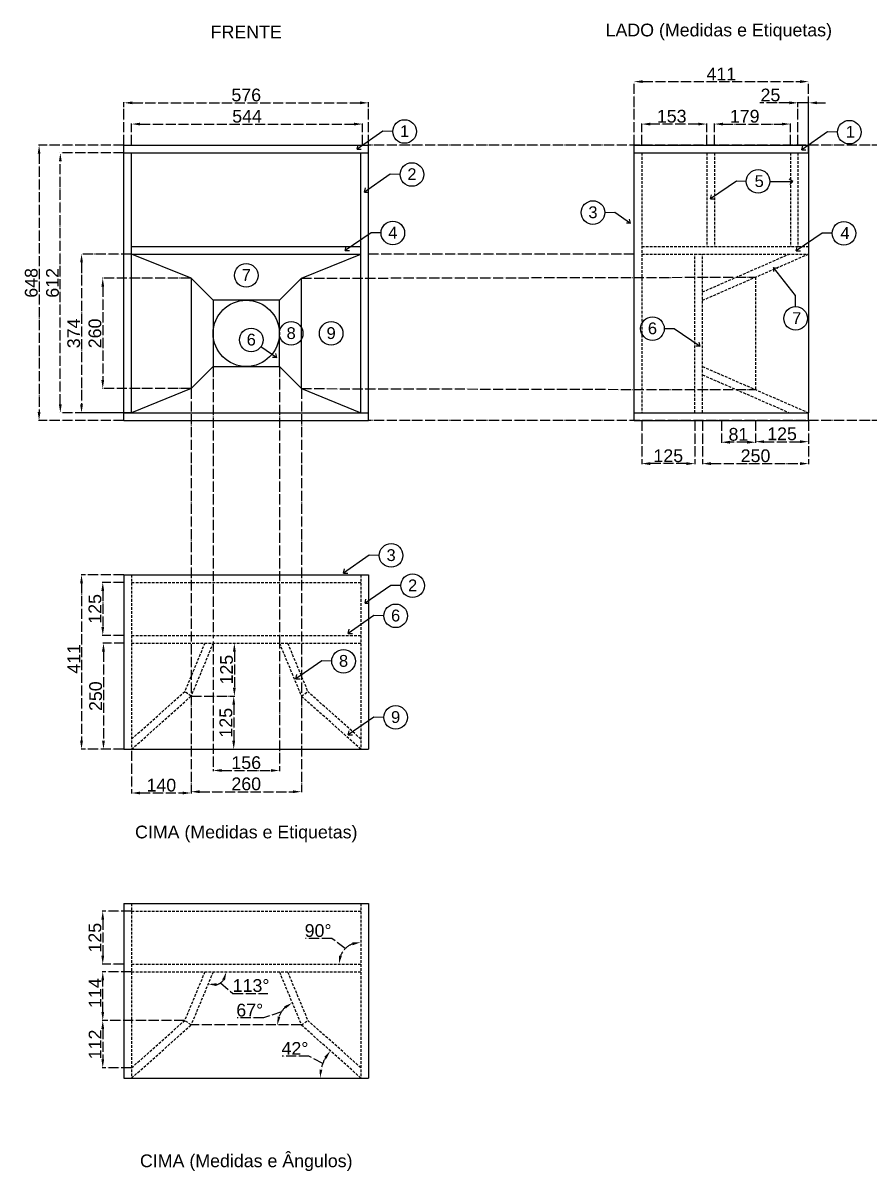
# Model space of a CAD drawing. Header units: millimetres. Extents: x -238 to 4694, y -1768 to 2162.
# Drawn here: x -238 to 1755, y -1768 to 936 of the extents above; entities that cross this region are included whole.
import ezdxf
from ezdxf.enums import TextEntityAlignment as Align

# ---------------------------------------------------------------- set-up
doc = ezdxf.new("R2010")
doc.units = ezdxf.units.MM
doc.linetypes.add('ACAD_ISO04W100', pattern=[30, 24, -3, 0, -3])
doc.linetypes.add('HIDDEN', pattern=[9.525, 6.35, -3.175])
doc.layers.add('Etiquetas', color=7, linetype='Continuous')
doc.layers.add('Interior', color=7, linetype='HIDDEN')
doc.layers.add('Linhas apoio', color=8, linetype='ACAD_ISO04W100', transparency=0.3)
doc.styles.get("Standard").update_dxf_attribs({"font": 'arial.ttf'})
doc.dimstyles.new('roy-1', dxfattribs={"dimtxt": 30, "dimasz": 20, "dimexe": 1.25, "dimexo": 0.625, "dimgap": 3, "dimtad": 3, "dimtoh": 1, "dimdec": 0, "dimtxsty": 'Standard', "dimcen": 2.5, "dimadec": 0, "dimazin": 0, "dimtfac": 1, "dimtdec": 0, "dimtmove": 0, "dimatfit": 2, "dimfxl": 1, "dimarcsym": 0})

# ---------------------------------------------------------------- blocks, each defined once
blk = doc.blocks.new('*D19')
at = {"layer": 'Defpoints', "color": 0, "transparency": 16777216}
for p in [(576, 748), (0, 648), (576, 648)]:
    blk.add_point(p, dxfattribs=at)
at = {"layer": 'Linhas apoio', "color": 0, "linetype": 'ACAD_ISO04W100', "lineweight": -2, "transparency": 16777216}
for p, q in [((0, 648.6), (0, 749.3)), ((20, 748), (556, 748)), ((576, 648.6), (576, 749.3))]:
    blk.add_line(p, q, dxfattribs=at)
at = {"layer": 'Linhas apoio', "color": 0, "transparency": 16777216}
for points in [[(20, 751.3), (20, 744.7), (0, 748)], [(556, 751.3), (556, 744.7), (576, 748)]]:
    blk.add_solid(points, dxfattribs=at)
at = {"layer": 'Linhas apoio', "color": 0, "transparency": 16777216, "insert": (288, 766.3), "char_height": 30, "attachment_point": 5}
blk.add_mtext('576', dxfattribs=at)
blk = doc.blocks.new('PLACA Nº')
blk.add_circle((0, 0), 27.8)
blk.add_attdef('XX', text='', height=27.8).set_placement((-0.5, -13.2), align=Align.CENTER)
blk = doc.blocks.new('*D10')
at = {"layer": 'Defpoints', "color": 0, "transparency": 16777216}
for p in [(0, 648), (0, 0), (-200, 0)]:
    blk.add_point(p, dxfattribs=at)
at = {"layer": 'Linhas apoio', "color": 0, "linetype": 'ACAD_ISO04W100', "lineweight": -2, "transparency": 16777216}
for p, q in [((-0.6, 648), (-201.3, 648)), ((-200, 628), (-200, 20)), ((-0.6, 0), (-201.3, 0))]:
    blk.add_line(p, q, dxfattribs=at)
at = {"layer": 'Linhas apoio', "color": 0, "transparency": 16777216}
for points in [[(-203.3, 628), (-196.7, 628), (-200, 648)], [(-203.3, 20), (-196.7, 20), (-200, 0)]]:
    blk.add_solid(points, dxfattribs=at)
at = {"layer": 'Linhas apoio', "color": 0, "transparency": 16777216, "insert": (-218.3, 324), "char_height": 30, "attachment_point": 5, "rotation": 90}
blk.add_mtext('648', dxfattribs=at)
blk = doc.blocks.new('*D11')
at = {"layer": 'Defpoints', "color": 0, "transparency": 16777216}
for p in [(-150, 630), (0, 630), (0, 18)]:
    blk.add_point(p, dxfattribs=at)
at = {"layer": 'Linhas apoio', "color": 0, "linetype": 'ACAD_ISO04W100', "lineweight": -2, "transparency": 16777216}
for p, q in [((-0.6, 630), (-151.3, 630)), ((-150, 38), (-150, 610)), ((-0.6, 18), (-151.3, 18))]:
    blk.add_line(p, q, dxfattribs=at)
at = {"layer": 'Linhas apoio', "color": 0, "transparency": 16777216}
for points in [[(-153.3, 610), (-146.7, 610), (-150, 630)], [(-153.3, 38), (-146.7, 38), (-150, 18)]]:
    blk.add_solid(points, dxfattribs=at)
at = {"layer": 'Linhas apoio', "color": 0, "transparency": 16777216, "insert": (-168.3, 324), "char_height": 30, "attachment_point": 5, "rotation": 90}
blk.add_mtext('612', dxfattribs=at)
blk = doc.blocks.new('*D12')
at = {"layer": 'Defpoints', "color": 0, "transparency": 16777216}
for p in [(1612.7, 798), (1201.7, 648), (1612.7, 648)]:
    blk.add_point(p, dxfattribs=at)
at = {"layer": 'Linhas apoio', "color": 0, "linetype": 'ACAD_ISO04W100', "lineweight": -2, "transparency": 16777216}
for p, q in [((1201.7, 648.6), (1201.7, 799.3)), ((1221.7, 798), (1592.7, 798)), ((1612.7, 648.6), (1612.7, 799.3))]:
    blk.add_line(p, q, dxfattribs=at)
at = {"layer": 'Linhas apoio', "color": 0, "transparency": 16777216}
for points in [[(1221.7, 801.3), (1221.7, 794.7), (1201.7, 798)], [(1592.7, 801.3), (1592.7, 794.7), (1612.7, 798)]]:
    blk.add_solid(points, dxfattribs=at)
at = {"layer": 'Linhas apoio', "color": 0, "transparency": 16777216, "insert": (1407.2, 816.1), "char_height": 30, "attachment_point": 5}
blk.add_mtext('411', dxfattribs=at)
blk = doc.blocks.new('*D6')
at = {"layer": 'Defpoints', "color": 0, "transparency": 16777216}
for p in [(1569.7, 698), (1390.7, 648), (1569.7, 648)]:
    blk.add_point(p, dxfattribs=at)
at = {"layer": 'Linhas apoio', "color": 0, "linetype": 'ACAD_ISO04W100', "lineweight": -2, "transparency": 16777216}
for p, q in [((1390.7, 648.6), (1390.7, 699.3)), ((1410.7, 698), (1549.7, 698)), ((1569.7, 648.6), (1569.7, 699.3))]:
    blk.add_line(p, q, dxfattribs=at)
at = {"layer": 'Linhas apoio', "color": 0, "transparency": 16777216}
for points in [[(1410.7, 701.3), (1410.7, 694.7), (1390.7, 698)], [(1549.7, 701.3), (1549.7, 694.7), (1569.7, 698)]]:
    blk.add_solid(points, dxfattribs=at)
at = {"layer": 'Linhas apoio', "color": 0, "transparency": 16777216, "insert": (1462.2, 716.3), "char_height": 30, "attachment_point": 5}
blk.add_mtext('179', dxfattribs=at)
blk = doc.blocks.new('*D7')
at = {"layer": 'Defpoints', "color": 0, "transparency": 16777216}
for p in [(1219.7, 698), (1219.7, 648), (1372.7, 648)]:
    blk.add_point(p, dxfattribs=at)
at = {"layer": 'Linhas apoio', "color": 0, "linetype": 'ACAD_ISO04W100', "lineweight": -2, "transparency": 16777216}
for p, q in [((1219.7, 648.6), (1219.7, 699.3)), ((1352.7, 698), (1239.7, 698)), ((1372.7, 648.6), (1372.7, 699.3))]:
    blk.add_line(p, q, dxfattribs=at)
at = {"layer": 'Linhas apoio', "color": 0, "transparency": 16777216}
for points in [[(1239.7, 701.3), (1239.7, 694.7), (1219.7, 698)], [(1352.7, 701.3), (1352.7, 694.7), (1372.7, 698)]]:
    blk.add_solid(points, dxfattribs=at)
at = {"layer": 'Linhas apoio', "color": 0, "transparency": 16777216, "insert": (1290.2, 716.3), "char_height": 30, "attachment_point": 5}
blk.add_mtext('153', dxfattribs=at)
blk = doc.blocks.new('*D13')
at = {"layer": 'Defpoints', "color": 0, "transparency": 16777216}
for p in [(0, -363.3), (-100, -774.4), (0, -774.4)]:
    blk.add_point(p, dxfattribs=at)
at = {"layer": 'Linhas apoio', "color": 0, "linetype": 'ACAD_ISO04W100', "lineweight": -2, "transparency": 16777216}
for p, q in [((-0.6, -363.3), (-101.2, -363.3)), ((-100, -383.3), (-100, -754.4)), ((-0.6, -774.4), (-101.2, -774.4))]:
    blk.add_line(p, q, dxfattribs=at)
at = {"layer": 'Linhas apoio', "color": 0, "transparency": 16777216}
for points in [[(-103.3, -383.3), (-96.7, -383.3), (-100, -363.3)], [(-103.3, -754.4), (-96.7, -754.4), (-100, -774.4)]]:
    blk.add_solid(points, dxfattribs=at)
at = {"layer": 'Linhas apoio', "color": 0, "transparency": 16777216, "insert": (-118.1, -561.4), "char_height": 30, "attachment_point": 5, "rotation": 90}
blk.add_mtext('411', dxfattribs=at)
blk = doc.blocks.new('*D8')
at = {"layer": 'Defpoints', "color": 0, "transparency": 16777216}
for p in [(0, -381.3), (-50, -506.3), (0, -506.3)]:
    blk.add_point(p, dxfattribs=at)
at = {"layer": 'Linhas apoio', "color": 0, "linetype": 'ACAD_ISO04W100', "lineweight": -2, "transparency": 16777216}
for p, q in [((-0.6, -381.3), (-51.2, -381.3)), ((-50, -401.3), (-50, -486.3)), ((-0.6, -506.3), (-51.2, -506.3))]:
    blk.add_line(p, q, dxfattribs=at)
at = {"layer": 'Linhas apoio', "color": 0, "transparency": 16777216}
for points in [[(-53.3, -401.3), (-46.7, -401.3), (-50, -381.3)], [(-53.3, -486.3), (-46.7, -486.3), (-50, -506.3)]]:
    blk.add_solid(points, dxfattribs=at)
at = {"layer": 'Linhas apoio', "color": 0, "transparency": 16777216, "insert": (-68.3, -443.8), "char_height": 30, "attachment_point": 5, "rotation": 90}
blk.add_mtext('125', dxfattribs=at)
blk = doc.blocks.new('*D14')
at = {"layer": 'Defpoints', "color": 0, "transparency": 16777216}
for p in [(1.1, -524.3), (-48.3, -774.4), (0, -774.4)]:
    blk.add_point(p, dxfattribs=at)
at = {"layer": 'Linhas apoio', "color": 0, "linetype": 'ACAD_ISO04W100', "lineweight": -2, "transparency": 16777216}
for p, q in [((0.5, -524.3), (-49.6, -524.3)), ((-48.3, -544.3), (-48.3, -754.4)), ((-0.6, -774.4), (-49.6, -774.4))]:
    blk.add_line(p, q, dxfattribs=at)
at = {"layer": 'Linhas apoio', "color": 0, "transparency": 16777216}
for points in [[(-51.7, -544.3), (-45, -544.3), (-48.3, -524.3)], [(-51.7, -754.4), (-45, -754.4), (-48.3, -774.4)]]:
    blk.add_solid(points, dxfattribs=at)
at = {"layer": 'Linhas apoio', "color": 0, "transparency": 16777216, "insert": (-66.7, -649.4), "char_height": 30, "attachment_point": 5, "rotation": 90}
blk.add_mtext('250', dxfattribs=at)
blk = doc.blocks.new('*D15')
at = {"layer": 'Defpoints', "color": 0, "transparency": 16777216}
for p in [(158, -646.4), (18, -777.4), (158, -877.4)]:
    blk.add_point(p, dxfattribs=at)
at = {"layer": 'Linhas apoio', "color": 0, "linetype": 'ACAD_ISO04W100', "lineweight": -2, "transparency": 16777216}
for p, q in [((158, -647), (158, -878.6)), ((18, -778), (18, -878.6)), ((38, -877.4), (138, -877.4))]:
    blk.add_line(p, q, dxfattribs=at)
at = {"layer": 'Linhas apoio', "color": 0, "transparency": 16777216}
for points in [[(38, -874.1), (38, -880.7), (18, -877.4)], [(138, -874.1), (138, -880.7), (158, -877.4)]]:
    blk.add_solid(points, dxfattribs=at)
at = {"layer": 'Linhas apoio', "color": 0, "transparency": 16777216, "insert": (88, -859.1), "char_height": 30, "attachment_point": 5}
blk.add_mtext('140', dxfattribs=at)
blk = doc.blocks.new('*D16')
at = {"layer": 'Defpoints', "color": 0, "transparency": 16777216}
for p in [(158, -646.4), (418, -646.4), (418, -874.4)]:
    blk.add_point(p, dxfattribs=at)
at = {"layer": 'Linhas apoio', "color": 0, "linetype": 'ACAD_ISO04W100', "lineweight": -2, "transparency": 16777216}
for p, q in [((158, -647), (158, -875.6)), ((418, -647), (418, -875.6)), ((178, -874.4), (398, -874.4))]:
    blk.add_line(p, q, dxfattribs=at)
at = {"layer": 'Linhas apoio', "color": 0, "transparency": 16777216}
for points in [[(178, -871.1), (178, -877.7), (158, -874.4)], [(398, -871.1), (398, -877.7), (418, -874.4)]]:
    blk.add_solid(points, dxfattribs=at)
at = {"layer": 'Linhas apoio', "color": 0, "transparency": 16777216, "insert": (288, -856.1), "char_height": 30, "attachment_point": 5}
blk.add_mtext('260', dxfattribs=at)
blk = doc.blocks.new('*D17')
at = {"layer": 'Defpoints', "color": 0, "transparency": 16777216}
for p in [(1587.7, 748), (1587.7, 648), (1612.7, 630)]:
    blk.add_point(p, dxfattribs=at)
at = {"layer": 'Linhas apoio', "color": 0, "linetype": 'ACAD_ISO04W100', "lineweight": -2, "transparency": 16777216}
for p, q in [((1567.7, 748), (1498, 748)), ((1587.7, 648.6), (1587.7, 749.3)), ((1612.7, 748), (1587.7, 748)), ((1612.7, 630.6), (1612.7, 749.3)), ((1632.7, 748), (1652.7, 748))]:
    blk.add_line(p, q, dxfattribs=at)
at = {"layer": 'Linhas apoio', "color": 0, "transparency": 16777216}
for points in [[(1567.7, 751.3), (1567.7, 744.7), (1587.7, 748)], [(1632.7, 751.3), (1632.7, 744.7), (1612.7, 748)]]:
    blk.add_solid(points, dxfattribs=at)
at = {"layer": 'Linhas apoio', "color": 0, "transparency": 16777216, "insert": (1522.8, 766.3), "char_height": 30, "attachment_point": 5}
blk.add_mtext('25', dxfattribs=at)
blk = doc.blocks.new('*D9')
at = {"layer": 'Defpoints', "color": 0, "transparency": 16777216}
for p in [(18, 392), (-100, 18), (18, 18)]:
    blk.add_point(p, dxfattribs=at)
at = {"layer": 'Linhas apoio', "color": 0, "linetype": 'ACAD_ISO04W100', "lineweight": -2, "transparency": 16777216}
for p, q in [((17.4, 392), (-101.3, 392)), ((-100, 372), (-100, 38)), ((17.4, 18), (-101.3, 18))]:
    blk.add_line(p, q, dxfattribs=at)
at = {"layer": 'Linhas apoio', "color": 0, "transparency": 16777216}
for points in [[(-103.3, 372), (-96.7, 372), (-100, 392)], [(-103.3, 38), (-96.7, 38), (-100, 18)]]:
    blk.add_solid(points, dxfattribs=at)
at = {"layer": 'Linhas apoio', "color": 0, "transparency": 16777216, "insert": (-118.3, 205), "char_height": 30, "attachment_point": 5, "rotation": 90}
blk.add_mtext('374', dxfattribs=at)
blk = doc.blocks.new('*D18')
at = {"layer": 'Defpoints', "color": 0, "transparency": 16777216}
for p in [(158, 335), (-50, 75), (158, 75)]:
    blk.add_point(p, dxfattribs=at)
at = {"layer": 'Linhas apoio', "color": 0, "linetype": 'ACAD_ISO04W100', "lineweight": -2, "transparency": 16777216}
for p, q in [((157.4, 335), (-51.3, 335)), ((-50, 315), (-50, 95)), ((157.4, 75), (-51.3, 75))]:
    blk.add_line(p, q, dxfattribs=at)
at = {"layer": 'Linhas apoio', "color": 0, "transparency": 16777216}
for points in [[(-53.3, 315), (-46.7, 315), (-50, 335)], [(-53.3, 95), (-46.7, 95), (-50, 75)]]:
    blk.add_solid(points, dxfattribs=at)
at = {"layer": 'Linhas apoio', "color": 0, "transparency": 16777216, "insert": (-68.3, 205), "char_height": 30, "attachment_point": 5, "rotation": 90}
blk.add_mtext('260', dxfattribs=at)
blk = doc.blocks.new('*D24')
at = {"layer": 'Defpoints', "color": 0, "transparency": 16777216}
for p in [(366, -512.4), (210, -519.9), (366, -824.4)]:
    blk.add_point(p, dxfattribs=at)
at = {"layer": 'Linhas apoio', "color": 0, "linetype": 'ACAD_ISO04W100', "lineweight": -2, "transparency": 16777216}
for p, q in [((366, -513), (366, -825.6)), ((210, -520.5), (210, -825.6)), ((230, -824.4), (346, -824.4))]:
    blk.add_line(p, q, dxfattribs=at)
at = {"layer": 'Linhas apoio', "color": 0, "transparency": 16777216}
for points in [[(230, -821.1), (230, -827.7), (210, -824.4)], [(346, -821.1), (346, -827.7), (366, -824.4)]]:
    blk.add_solid(points, dxfattribs=at)
at = {"layer": 'Linhas apoio', "color": 0, "transparency": 16777216, "insert": (288, -806.1), "char_height": 30, "attachment_point": 5}
blk.add_mtext('156', dxfattribs=at)
blk = doc.blocks.new('*D25')
at = {"layer": 'Defpoints', "color": 0, "transparency": 16777216}
for p in [(561.9, 698), (18, 648), (561.9, 648)]:
    blk.add_point(p, dxfattribs=at)
at = {"layer": 'Linhas apoio', "color": 0, "linetype": 'ACAD_ISO04W100', "lineweight": -2, "transparency": 16777216}
for p, q in [((18, 648.6), (18, 699.3)), ((38, 698), (541.9, 698)), ((561.9, 648.6), (561.9, 699.3))]:
    blk.add_line(p, q, dxfattribs=at)
at = {"layer": 'Linhas apoio', "color": 0, "transparency": 16777216}
for points in [[(38, 701.3), (38, 694.7), (18, 698)], [(541.9, 701.3), (541.9, 694.7), (561.9, 698)]]:
    blk.add_solid(points, dxfattribs=at)
at = {"layer": 'Linhas apoio', "color": 0, "transparency": 16777216, "insert": (289.9, 716.3), "char_height": 30, "attachment_point": 5}
blk.add_mtext('544', dxfattribs=at)
blk = doc.blocks.new('*D34')
at = {"layer": 'Defpoints', "color": 0, "transparency": 16777216}
for p in [(1487.7, 0), (1612.7, 0), (1612.7, -50)]:
    blk.add_point(p, dxfattribs=at)
at = {"layer": 'Linhas apoio', "color": 0, "linetype": 'ACAD_ISO04W100', "lineweight": -2, "transparency": 16777216}
for p, q in [((1487.7, -0.6), (1487.7, -51.3)), ((1612.7, -0.6), (1612.7, -51.3)), ((1507.7, -50), (1592.7, -50))]:
    blk.add_line(p, q, dxfattribs=at)
at = {"layer": 'Linhas apoio', "color": 0, "transparency": 16777216}
for points in [[(1507.7, -46.7), (1507.7, -53.3), (1487.7, -50)], [(1592.7, -46.7), (1592.7, -53.3), (1612.7, -50)]]:
    blk.add_solid(points, dxfattribs=at)
at = {"layer": 'Linhas apoio', "color": 0, "transparency": 16777216, "insert": (1550.2, -31.7), "char_height": 30, "attachment_point": 5}
blk.add_mtext('125', dxfattribs=at)
blk = doc.blocks.new('*D35')
at = {"layer": 'Defpoints', "color": 0, "transparency": 16777216}
for p in [(1407.2, 0), (1487.7, 0), (1407.2, -51.3)]:
    blk.add_point(p, dxfattribs=at)
at = {"layer": 'Linhas apoio', "color": 0, "linetype": 'ACAD_ISO04W100', "lineweight": -2, "transparency": 16777216}
for p, q in [((1407.2, -0.6), (1407.2, -52.5)), ((1487.7, -0.6), (1487.7, -52.5)), ((1467.7, -51.3), (1427.2, -51.3))]:
    blk.add_line(p, q, dxfattribs=at)
at = {"layer": 'Linhas apoio', "color": 0, "transparency": 16777216}
for points in [[(1427.2, -47.9), (1427.2, -54.6), (1407.2, -51.3)], [(1467.7, -47.9), (1467.7, -54.6), (1487.7, -51.3)]]:
    blk.add_solid(points, dxfattribs=at)
at = {"layer": 'Linhas apoio', "color": 0, "transparency": 16777216, "insert": (1447.4, -32.9), "char_height": 30, "attachment_point": 5}
blk.add_mtext('81', dxfattribs=at)
blk = doc.blocks.new('*D70')
at = {"layer": 'Defpoints', "color": 0, "transparency": 16777216}
for p in [(1219.7, 0), (1344.7, 0), (1219.7, -101.7)]:
    blk.add_point(p, dxfattribs=at)
at = {"layer": 'Linhas apoio', "color": 0, "linetype": 'ACAD_ISO04W100', "lineweight": -2, "transparency": 16777216}
for p, q in [((1219.7, -0.6), (1219.7, -102.9)), ((1344.7, -0.6), (1344.7, -102.9)), ((1324.7, -101.7), (1239.7, -101.7))]:
    blk.add_line(p, q, dxfattribs=at)
at = {"layer": 'Linhas apoio', "color": 0, "transparency": 16777216}
for points in [[(1239.7, -98.3), (1239.7, -105), (1219.7, -101.7)], [(1324.7, -98.3), (1324.7, -105), (1344.7, -101.7)]]:
    blk.add_solid(points, dxfattribs=at)
at = {"layer": 'Linhas apoio', "color": 0, "transparency": 16777216, "insert": (1282.2, -83.3), "char_height": 30, "attachment_point": 5}
blk.add_mtext('125', dxfattribs=at)
blk = doc.blocks.new('*D77')
at = {"layer": 'Defpoints', "color": 0, "transparency": 16777216}
for p in [(1362.7, 0), (1612.7, 0), (1612.7, -101.7)]:
    blk.add_point(p, dxfattribs=at)
at = {"layer": 'Linhas apoio', "color": 0, "linetype": 'ACAD_ISO04W100', "lineweight": -2, "transparency": 16777216}
for p, q in [((1362.7, -0.6), (1362.7, -102.9)), ((1612.7, -0.6), (1612.7, -102.9)), ((1382.7, -101.7), (1592.7, -101.7))]:
    blk.add_line(p, q, dxfattribs=at)
at = {"layer": 'Linhas apoio', "color": 0, "transparency": 16777216}
for points in [[(1382.7, -98.3), (1382.7, -105), (1362.7, -101.7)], [(1592.7, -98.3), (1592.7, -105), (1612.7, -101.7)]]:
    blk.add_solid(points, dxfattribs=at)
at = {"layer": 'Linhas apoio', "color": 0, "transparency": 16777216, "insert": (1487.7, -83.3), "char_height": 30, "attachment_point": 5}
blk.add_mtext('250', dxfattribs=at)
blk = doc.blocks.new('*D78')
at = {"layer": 'Defpoints', "color": 0, "transparency": 16777216}
for p in [(418, -1423.8), (464.7, -1525.7), (0, -1548.8), (558, -1548.8), (576, -1548.8)]:
    blk.add_point(p, dxfattribs=at)
at = {"layer": 'Linhas apoio', "color": 0, "linetype": 'ACAD_ISO04W100', "lineweight": -2, "transparency": 16777216}
for p, q in [((435.8, -1497.1), (372.7, -1497.1)), ((468.2, -1514.5), (435.8, -1497.1))]:
    blk.add_line(p, q, dxfattribs=at)
blk.add_arc((558, -1548.8), 96.1, 150.1872, 168.0525, dxfattribs=at)
at = {"layer": 'Linhas apoio', "color": 0, "transparency": 16777216}
for points in [[(471.9, -1499.1), (477.3, -1503), (486.3, -1484.8)], [(467.3, -1529.2), (460.7, -1528.5), (461.9, -1548.8)]]:
    blk.add_solid(points, dxfattribs=at)
at = {"layer": 'Linhas apoio', "color": 0, "transparency": 16777216, "insert": (402.8, -1479), "char_height": 30, "attachment_point": 5}
blk.add_mtext('42°', dxfattribs=at)
blk = doc.blocks.new('*D79')
at = {"layer": 'Defpoints', "color": 0, "transparency": 16777216}
for p in [(366, -1298.7), (378, -1383.8), (158, -1423.8), (418, -1423.8), (418, -1423.8)]:
    blk.add_point(p, dxfattribs=at)
at = {"layer": 'Linhas apoio', "color": 0, "linetype": 'ACAD_ISO04W100', "lineweight": -2, "transparency": 16777216}
for p, q in [((371, -1392.4), (328.8, -1407.2)), ((328.8, -1407.2), (266.7, -1407.2))]:
    blk.add_line(p, q, dxfattribs=at)
blk.add_arc((418, -1423.8), 56.5, 132.9635, 159.6157, dxfattribs=at)
at = {"layer": 'Linhas apoio', "color": 0, "transparency": 16777216}
for points in [[(377.7, -1379.6), (381.3, -1385.2), (396.3, -1371.6)], [(368.3, -1404.7), (361.7, -1403.5), (361.5, -1423.8)]]:
    blk.add_solid(points, dxfattribs=at)
at = {"layer": 'Linhas apoio', "color": 0, "transparency": 16777216, "insert": (296.3, -1388.9), "char_height": 30, "attachment_point": 5}
blk.add_mtext('67°', dxfattribs=at)
blk = doc.blocks.new('*D80')
at = {"layer": 'Defpoints', "color": 0, "transparency": 16777216}
for p in [(18, -1298.7), (210, -1298.7), (558, -1298.7), (218, -1328.9), (158, -1423.8)]:
    blk.add_point(p, dxfattribs=at)
at = {"layer": 'Linhas apoio', "color": 0, "linetype": 'ACAD_ISO04W100', "lineweight": -2, "transparency": 16777216}
for p, q in [((227.3, -1324.7), (256.7, -1349.4)), ((256.7, -1349.4), (339, -1349.4))]:
    blk.add_line(p, q, dxfattribs=at)
blk.add_arc((210, -1298.7), 31.2, 284.82, 322.6008, dxfattribs=at)
at = {"layer": 'Linhas apoio', "color": 0, "transparency": 16777216}
for points in [[(231.6, -1316.6), (237.9, -1318.7), (241.2, -1298.7)], [(217.8, -1332.2), (218.2, -1325.5), (198, -1327.5)]]:
    blk.add_solid(points, dxfattribs=at)
at = {"layer": 'Linhas apoio', "color": 0, "transparency": 16777216, "insert": (299.4, -1331), "char_height": 30, "attachment_point": 5}
blk.add_mtext('113°', dxfattribs=at)
blk = doc.blocks.new('*D81')
at = {"layer": 'Defpoints', "color": 0, "transparency": 16777216}
for p in [(558, -1155.7), (532.1, -1235.8), (18, -1280.7), (558, -1280.7), (558, -1548.8)]:
    blk.add_point(p, dxfattribs=at)
at = {"layer": 'Linhas apoio', "color": 0, "linetype": 'ACAD_ISO04W100', "lineweight": -2, "transparency": 16777216}
for p, q in [((489.7, -1220), (427.9, -1220)), ((521.3, -1244), (489.7, -1220))]:
    blk.add_line(p, q, dxfattribs=at)
blk.add_arc((558, -1280.7), 51.9, 112.2234, 157.7766, dxfattribs=at)
at = {"layer": 'Linhas apoio', "color": 0, "transparency": 16777216}
for points in [[(537.7, -1229.4), (539, -1236), (558, -1228.8)], [(513.2, -1261.7), (506.7, -1260.5), (506.1, -1280.7)]]:
    blk.add_solid(points, dxfattribs=at)
at = {"layer": 'Linhas apoio', "color": 0, "transparency": 16777216, "insert": (457.3, -1201.6), "char_height": 30, "attachment_point": 5}
blk.add_mtext('90°', dxfattribs=at)
blk = doc.blocks.new('*D82')
at = {"layer": 'Defpoints', "color": 0, "transparency": 16777216}
for p in [(-50, -1298.7), (18, -1298.7), (143, -1413.1)]:
    blk.add_point(p, dxfattribs=at)
at = {"layer": 'Linhas apoio', "color": 0, "linetype": 'ACAD_ISO04W100', "lineweight": -2, "transparency": 16777216}
for p, q in [((17.4, -1298.7), (-51.2, -1298.7)), ((-50, -1393.1), (-50, -1318.7)), ((142.3, -1413.1), (-51.2, -1413.1))]:
    blk.add_line(p, q, dxfattribs=at)
at = {"layer": 'Linhas apoio', "color": 0, "transparency": 16777216}
for points in [[(-53.3, -1318.7), (-46.7, -1318.7), (-50, -1298.7)], [(-53.3, -1393.1), (-46.7, -1393.1), (-50, -1413.1)]]:
    blk.add_solid(points, dxfattribs=at)
at = {"layer": 'Linhas apoio', "color": 0, "transparency": 16777216, "insert": (-68.1, -1348.6), "char_height": 30, "attachment_point": 5, "rotation": 90}
blk.add_mtext('114', dxfattribs=at)
blk = doc.blocks.new('*D84')
at = {"layer": 'Defpoints', "color": 0, "transparency": 16777216}
for p in [(143, -1413.1), (-50, -1524.6), (18, -1524.6)]:
    blk.add_point(p, dxfattribs=at)
at = {"layer": 'Linhas apoio', "color": 0, "linetype": 'ACAD_ISO04W100', "lineweight": -2, "transparency": 16777216}
for p, q in [((142.3, -1413.1), (-51.2, -1413.1)), ((-50, -1433.1), (-50, -1504.6)), ((17.4, -1524.6), (-51.2, -1524.6))]:
    blk.add_line(p, q, dxfattribs=at)
at = {"layer": 'Linhas apoio', "color": 0, "transparency": 16777216}
for points in [[(-53.3, -1433.1), (-46.7, -1433.1), (-50, -1413.1)], [(-53.3, -1504.6), (-46.7, -1504.6), (-50, -1524.6)]]:
    blk.add_solid(points, dxfattribs=at)
at = {"layer": 'Linhas apoio', "color": 0, "transparency": 16777216, "insert": (-68.1, -1469.5), "char_height": 30, "attachment_point": 5, "rotation": 90}
blk.add_mtext('112', dxfattribs=at)
blk = doc.blocks.new('*D86')
at = {"layer": 'Defpoints', "color": 0, "transparency": 16777216}
for p in [(18, -1155.7), (-50, -1280.7), (0, -1280.7)]:
    blk.add_point(p, dxfattribs=at)
at = {"layer": 'Linhas apoio', "color": 0, "linetype": 'ACAD_ISO04W100', "lineweight": -2, "transparency": 16777216}
for p, q in [((17.4, -1155.7), (-51.2, -1155.7)), ((-50, -1175.7), (-50, -1260.7)), ((-0.6, -1280.7), (-51.2, -1280.7))]:
    blk.add_line(p, q, dxfattribs=at)
at = {"layer": 'Linhas apoio', "color": 0, "transparency": 16777216}
for points in [[(-53.3, -1175.7), (-46.7, -1175.7), (-50, -1155.7)], [(-53.3, -1260.7), (-46.7, -1260.7), (-50, -1280.7)]]:
    blk.add_solid(points, dxfattribs=at)
at = {"layer": 'Linhas apoio', "color": 0, "transparency": 16777216, "insert": (-68.3, -1218.2), "char_height": 30, "attachment_point": 5, "rotation": 90}
blk.add_mtext('125', dxfattribs=at)
blk = doc.blocks.new('*D88')
at = {"layer": 'Defpoints', "color": 0, "transparency": 16777216}
for p in [(158, -649.4), (0, -774.4), (258.5, -774.4)]:
    blk.add_point(p, dxfattribs=at)
at = {"layer": 'Linhas apoio', "color": 0, "linetype": 'ACAD_ISO04W100', "lineweight": -2, "transparency": 16777216}
for p, q in [((158.6, -649.4), (259.8, -649.4)), ((258.5, -669.4), (258.5, -754.4)), ((0.6, -774.4), (259.8, -774.4))]:
    blk.add_line(p, q, dxfattribs=at)
at = {"layer": 'Linhas apoio', "color": 0, "transparency": 16777216}
for points in [[(255.2, -669.4), (261.9, -669.4), (258.5, -649.4)], [(255.2, -754.4), (261.9, -754.4), (258.5, -774.4)]]:
    blk.add_solid(points, dxfattribs=at)
at = {"layer": 'Linhas apoio', "color": 0, "transparency": 16777216, "insert": (240.2, -711.9), "char_height": 30, "attachment_point": 5, "rotation": 90}
blk.add_mtext('125', dxfattribs=at)
blk = doc.blocks.new('*D89')
at = {"layer": 'Defpoints', "color": 0, "transparency": 16777216}
for p in [(260, -524.3), (158, -649.4), (260, -649.4)]:
    blk.add_point(p, dxfattribs=at)
at = {"layer": 'Linhas apoio', "color": 0, "linetype": 'ACAD_ISO04W100', "lineweight": -2, "transparency": 16777216}
for p, q in [((260.6, -524.3), (261.3, -524.3)), ((260, -544.3), (260, -629.4)), ((158.6, -649.4), (261.3, -649.4))]:
    blk.add_line(p, q, dxfattribs=at)
at = {"layer": 'Linhas apoio', "color": 0, "transparency": 16777216}
for points in [[(256.7, -544.3), (263.3, -544.3), (260, -524.3)], [(256.7, -629.4), (263.3, -629.4), (260, -649.4)]]:
    blk.add_solid(points, dxfattribs=at)
at = {"layer": 'Linhas apoio', "color": 0, "transparency": 16777216, "insert": (241.7, -586.9), "char_height": 30, "attachment_point": 5, "rotation": 90}
blk.add_mtext('125', dxfattribs=at)

msp = doc.modelspace()

# ---------------------------------------------------------------- linework, layer by layer
for p, q in [((0, 0), (0, 648)), ((0, 648), (576, 648)), ((0, 630), (576, 630)), ((18, 18), (18, 630)), ((558, 18), (558, 630)), ((576, 0), (576, 648)), ((1201.7, 0), (1201.7, 648)), ((1201.7, 648), (1612.7, 648)), ((1201.7, 630), (1587.7, 630)), ((1587.7, 630), (1612.7, 630)), ((1612.7, 648), (1612.7, 630)), ((1612.7, 630), (1612.7, 18)), ((18, 410), (558, 410)), ((1612.7, 410), (1612.7, 392)), ((158, 335), (18, 392)), ((18, 392), (558, 392)), ((418, 335), (558, 392)), ((158, 335), (158, 75)), ((158, 335), (210, 283)), ((418, 335), (366, 283)), ((418, 75), (418, 335)), ((366, 283), (210, 283)), ((210, 283), (210, 127)), ((366, 127), (366, 283)), ((158, 75), (210, 127)), ((210, 127), (366, 127)), ((418, 75), (366, 127)), ((158, 75), (18, 18)), ((418, 75), (558, 18)), ((0, 18), (576, 18)), ((0, 0), (576, 0)), ((1201.7, 18), (1612.7, 18)), ((1201.7, 0), (1612.7, 0)), ((1612.7, 0), (1612.7, 18)), ((0, -363.3), (576, -363.3)), ((0, -363.3), (0, -774.4)), ((576, -363.3), (576, -774.4)), ((0, -774.4), (576, -774.4)), ((0, -1137.7), (576, -1137.7)), ((0, -1137.7), (0, -1548.8)), ((576, -1137.7), (576, -1548.8)), ((0, -1548.8), (576, -1548.8))]:
    msp.add_line(p, q)
msp.add_circle((288, 205), 78)
at = {"layer": 'Etiquetas'}
for p, q in [((609.8, 681.1), (549, 639.1)), ((633.3, 680.5), (609.8, 681.1)), ((1657.3, 679.6), (1596.5, 637.7)), ((1680.8, 679), (1657.3, 679.6)), ((549, 639.1), (551.3, 648.9)), ((549, 639.1), (559.1, 639.1)), ((1596.5, 637.7), (1598.8, 647.5)), ((1596.5, 637.7), (1606.6, 637.7)), ((627.1, 579.9), (566.2, 537.9)), ((650.6, 579.3), (627.1, 579.9)), ((1575.7, 563), (1567.2, 568.5)), ((566.2, 537.9), (568.6, 547.8)), ((1442.5, 563.6), (1381.6, 521.6)), ((1466, 563), (1442.5, 563.6)), ((1521.5, 563), (1575.7, 563)), ((1575.7, 563), (1568.4, 556)), ((566.2, 537.9), (576.4, 537.9)), ((1381.6, 521.6), (1384, 531.5)), ((1381.6, 521.6), (1391.8, 521.6)), ((1132.4, 489.6), (1155.9, 490.2)), ((1155.9, 490.2), (1193.5, 464.3)), ((1193.5, 464.3), (1183.4, 464.3)), ((1193.5, 464.3), (1191.2, 474.1)), ((582.1, 442.1), (521.2, 400.2)), ((605.6, 441.5), (582.1, 442.1)), ((1644.6, 441.3), (1583.8, 399.4)), ((1668.1, 440.7), (1644.6, 441.3)), ((521.2, 400.2), (523.6, 410)), ((1583.8, 399.4), (1586.1, 409.2)), ((521.2, 400.2), (531.4, 400.2)), ((1583.8, 399.4), (1593.9, 399.4)), ((1582.2, 294.6), (1530, 360.6)), ((1530, 360.6), (1530, 350.5)), ((1530, 360.6), (1539.9, 358.3)), ((1582.2, 268), (1582.2, 294.6)), ((1272.6, 216.2), (1296.1, 216.8)), ((1296.1, 216.8), (1357, 174.8)), ((322.6, 173.8), (360.2, 147.9)), ((1357, 174.8), (1346.9, 174.8)), ((1357, 174.8), (1354.6, 184.7)), ((360.2, 147.9), (350.1, 147.9)), ((360.2, 147.9), (357.9, 157.7)), ((577.9, -317.3), (517.1, -359.3)), ((601.4, -317.9), (577.9, -317.3)), ((517.1, -359.3), (519.4, -349.5)), ((517.1, -359.3), (527.2, -359.3)), ((628.6, -388.5), (567.8, -430.5)), ((652.1, -389.1), (628.6, -388.5)), ((567.8, -430.5), (570.1, -420.6)), ((567.8, -430.5), (577.9, -430.5)), ((588.7, -459.6), (527.9, -501.5)), ((612.2, -460.2), (588.7, -459.6)), ((527.9, -501.5), (530.2, -491.7)), ((527.9, -501.5), (538, -501.5)), ((466, -566.5), (405.1, -608.4)), ((489.5, -567.1), (466, -566.5)), ((405.1, -608.4), (407.5, -598.6)), ((405.1, -608.4), (415.3, -608.4)), ((588.7, -698.7), (527.8, -740.7)), ((612.2, -699.3), (588.7, -698.7)), ((527.8, -740.7), (530.2, -730.9)), ((527.8, -740.7), (538, -740.7))]:
    msp.add_line(p, q, dxfattribs=at)
at = {"layer": 'Interior'}
for p, q in [((1219.7, 630), (1219.7, 18)), ((1372.7, 630), (1372.7, 410)), ((1390.7, 630), (1390.7, 410)), ((1569.7, 630), (1569.7, 410)), ((1587.7, 630), (1587.7, 410)), ((1219.7, 410), (1587.7, 410)), ((1587.7, 410), (1612.7, 410)), ((1219.7, 392), (1612.7, 392)), ((1344.7, 18), (1344.7, 392)), ((1362.7, 18), (1362.7, 392)), ((1362.7, 283), (1612.7, 392)), ((1362.7, 302.6), (1567.6, 392)), ((1487.7, 337.5), (1487.7, 72.5)), ((1362.7, 127), (1612.7, 18)), ((1362.7, 107.4), (1567.6, 18)), ((18, -363.3), (18, -774.4)), ((558, -363.3), (558, -774.4)), ((18, -381.3), (558, -381.3)), ((18, -506.3), (558, -506.3)), ((18, -524.3), (558, -524.3)), ((190.5, -524.3), (143, -638.7)), ((210, -524.3), (158, -649.4)), ((366, -524.3), (418, -649.4)), ((385.5, -524.3), (433, -638.7)), ((18, -750.3), (143, -638.7)), ((158, -649.4), (143, -638.7)), ((418, -649.4), (433, -638.7)), ((558, -750.3), (433, -638.7)), ((18, -774.4), (158, -649.4)), ((558, -774.4), (418, -649.4)), ((18, -1137.7), (18, -1548.8)), ((18, -1155.7), (558, -1155.7)), ((558, -1137.7), (558, -1548.8)), ((18, -1280.7), (558, -1280.7)), ((18, -1298.7), (558, -1298.7)), ((190.5, -1298.7), (143, -1413.1)), ((210, -1298.7), (158, -1423.8)), ((366, -1298.7), (418, -1423.8)), ((385.5, -1298.7), (433, -1413.1)), ((18, -1524.6), (143, -1413.1)), ((18, -1548.8), (158, -1423.8)), ((158, -1423.8), (143, -1413.1)), ((418, -1423.8), (433, -1413.1)), ((558, -1548.8), (418, -1423.8)), ((558, -1524.6), (433, -1413.1))]:
    msp.add_line(p, q, dxfattribs=at)
at = {"layer": 'Linhas apoio'}
for p, q in [((2238.3, 648), (576, 648)), ((1201.7, 392), (576, 392)), ((418, 335), (1487.7, 337.5)), ((210, 127), (210, -512.4)), ((366, 127), (366, -512.4)), ((158, 75), (158, -646.4)), ((418, 75), (1487.7, 72.5)), ((418, 75), (418, -646.4)), ((2238.3, 0), (576, 0)), ((0, -774.4), (576, -774.4)), ((418, -1423.8), (158, -1423.8)), ((0, -1548.8), (576, -1548.8)), ((0, -1548.8), (576, -1548.8))]:
    msp.add_line(p, q, dxfattribs=at)

# ---------------------------------------------------------------- block references
at = {"layer": 'Etiquetas'}
ref = msp.add_blockref('PLACA Nº', (661, 680.5), dxfattribs=at)
ref.add_attrib('XX', '1', dxfattribs={"layer": '0', "height": 27.8}).set_placement((661, 681.2), align=Align.MIDDLE_CENTER)
ref = msp.add_blockref('PLACA Nº', (1708.6, 679), dxfattribs=at)
ref.add_attrib('XX', '1', (1700.4, 665.9), dxfattribs={"layer": '0', "height": 27.8})
ref = msp.add_blockref('PLACA Nº', (678.3, 579.3), dxfattribs=at)
ref.add_attrib('XX', '2', dxfattribs={"layer": '0', "height": 27.8}).set_placement((678.3, 580), align=Align.MIDDLE_CENTER)
ref = msp.add_blockref('PLACA Nº', (1493.7, 563), dxfattribs=at)
ref.add_attrib('XX', '5', (1485.6, 549.8), dxfattribs={"layer": '0', "height": 27.8})
ref = msp.add_blockref('PLACA Nº', (1104.7, 489.6), dxfattribs=at)
ref.add_attrib('XX', '3', dxfattribs={"layer": '0', "height": 27.8}).set_placement((1104.7, 490.3), align=Align.MIDDLE_CENTER)
ref = msp.add_blockref('PLACA Nº', (633.3, 441.5), dxfattribs=at)
ref.add_attrib('XX', '4', dxfattribs={"layer": '0', "height": 27.8}).set_placement((633.3, 442.3), align=Align.MIDDLE_CENTER)
ref = msp.add_blockref('PLACA Nº', (1695.9, 440.7), dxfattribs=at)
ref.add_attrib('XX', '4', (1687.7, 427.6), dxfattribs={"layer": '0', "height": 27.8})
ref = msp.add_blockref('PLACA Nº', (288, 341.7), dxfattribs=at)
ref.add_attrib('XX', '7', dxfattribs={"layer": '0', "height": 27.8}).set_placement((288, 342.4), align=Align.MIDDLE_CENTER)
ref = msp.add_blockref('PLACA Nº', (1244.9, 216.2), dxfattribs=at)
ref.add_attrib('XX', '6', dxfattribs={"layer": '0', "height": 27.8}).set_placement((1244.9, 216.9), align=Align.MIDDLE_CENTER)
ref = msp.add_blockref('PLACA Nº', (1582.2, 240.3), dxfattribs=at)
ref.add_attrib('XX', '7', (1574, 227.1), dxfattribs={"layer": '0', "height": 27.8})
ref = msp.add_blockref('PLACA Nº', (299.8, 189.7), dxfattribs=at)
ref.add_attrib('XX', '6', dxfattribs={"layer": '0', "height": 27.8}).set_placement((299.8, 190.4), align=Align.MIDDLE_CENTER)
ref = msp.add_blockref('PLACA Nº', (393.8, 205), dxfattribs=at)
ref.add_attrib('XX', '8', dxfattribs={"layer": '0', "height": 27.8}).set_placement((393.8, 205.7), align=Align.MIDDLE_CENTER)
ref = msp.add_blockref('PLACA Nº', (488, 205), dxfattribs=at)
ref.add_attrib('XX', '9', dxfattribs={"layer": '0', "height": 27.8}).set_placement((488, 205.7), align=Align.MIDDLE_CENTER)
ref = msp.add_blockref('PLACA Nº', (629.2, -317.9), dxfattribs=at)
ref.add_attrib('XX', '3', dxfattribs={"layer": '0', "height": 27.8}).set_placement((629.2, -317.2), align=Align.MIDDLE_CENTER)
ref = msp.add_blockref('PLACA Nº', (679.9, -389.1), dxfattribs=at)
ref.add_attrib('XX', '2', dxfattribs={"layer": '0', "height": 27.8}).set_placement((679.9, -388.4), align=Align.MIDDLE_CENTER)
ref = msp.add_blockref('PLACA Nº', (639.9, -460.2), dxfattribs=at)
ref.add_attrib('XX', '6', dxfattribs={"layer": '0', "height": 27.8}).set_placement((639.9, -459.4), align=Align.MIDDLE_CENTER)
ref = msp.add_blockref('PLACA Nº', (517.2, -567.1), dxfattribs=at)
ref.add_attrib('XX', '8', dxfattribs={"layer": '0', "height": 27.8}).set_placement((517.2, -566.3), align=Align.MIDDLE_CENTER)
ref = msp.add_blockref('PLACA Nº', (639.9, -699.3), dxfattribs=at)
ref.add_attrib('XX', '9', dxfattribs={"layer": '0', "height": 27.8}).set_placement((639.9, -698.6), align=Align.MIDDLE_CENTER)

# ---------------------------------------------------------------- texts
at = {"char_height": 30, "attachment_point": 5}
for s, width, heights, insert in [('FRENTE', 72.158, [75.7], (288, 915)), ('LADO (Medidas e Etiquetas)', 594.433, [94.3], (1401.2, 915)), ('CIMA (Medidas e Etiquetas)', 659.827, [75.7], (288, -973.8)), ('CIMA (Medidas e Ângulos)', 659.827, [75.7], (288, -1748.2))]:
    msp.add_mtext_dynamic_manual_height_columns(s, width=width, gutter_width=12.5, heights=heights, dxfattribs=dict(at, insert=insert))

# ---------------------------------------------------------------- dimensions: what is measured, and where the dimension line sits
at = {"layer": 'Linhas apoio'}
for base, p1, p2, picture, middle in [((1612.7, 798), (1201.7, 648), (1612.7, 648), '*D12', (1407.2, 798)), ((576, 748), (0, 648), (576, 648), '*D19', (288, 748)), ((1587.7, 748), (1612.7, 630), (1587.7, 648), '*D17', (1522.8, 748)), ((1219.7, 698), (1372.7, 648), (1219.7, 648), '*D7', (1290.2, 698)), ((1569.7, 698), (1390.7, 648), (1569.7, 648), '*D6', (1462.2, 698)), ((158, -877.4), (18, -777.4), (158, -646.4), '*D15', (88, -877.4)), ((418, -874.4), (158, -646.4), (418, -646.4), '*D16', (288, -874.4))]:
    dim = msp.add_linear_dim(base=base, p1=p1, p2=p2, dimstyle='roy-1', dxfattribs=at)
    dim.commit()
    dim.dimension.update_dxf_attribs({"geometry": picture, "text_midpoint": middle, "dimtype": 160})
for base, p1, p2, picture, middle in [((561.9, 698), (18, 648), (561.9, 648), '*D25', (289.9, 716.3)), ((1219.7, -101.7), (1344.7, 0), (1219.7, 0), '*D70', (1282.2, -83.3)), ((1612.7, -101.7), (1362.7, 0), (1612.7, 0), '*D77', (1487.7, -83.3)), ((1407.1633633, -51.25), (1487.6633633, 0), (1407.1633633, 0), '*D35', (1447.4133633, -32.9328104)), ((1612.7, -50), (1487.7, 0), (1612.7, 0), '*D34', (1550.2, -31.7)), ((366, -824.4), (210, -519.9), (366, -512.4), '*D24', (288, -806.1))]:
    dim = msp.add_linear_dim(base=base, p1=p1, p2=p2, dimstyle='roy-1', dxfattribs=at)
    dim.commit()
    dim.dimension.update_dxf_attribs({"geometry": picture, "text_midpoint": middle})
for base, p1, p2, picture, middle in [((-200, 0), (0, 648), (0, 0), '*D10', (-200, 324)), ((-150, 630), (0, 18), (0, 630), '*D11', (-150, 324)), ((-100, 18), (18, 392), (18, 18), '*D9', (-100, 205)), ((-50, 75), (158, 335), (158, 75), '*D18', (-50, 205)), ((-100, -774.4), (0, -363.3), (0, -774.4), '*D13', (-100, -561.4)), ((-50, -506.3), (0, -381.3), (0, -506.3), '*D8', (-50, -443.8)), ((-48.3, -774.4), (1.1, -524.3), (0, -774.4), '*D14', (-48.3, -649.4)), ((-50, -1280.7), (18, -1155.7), (0, -1280.7), '*D86', (-50, -1218.2)), ((-50, -1298.7), (143, -1413.1), (18, -1298.7), '*D82', (-50, -1348.6)), ((-50, -1524.6414), (142.9537, -1413.0756), (18, -1524.6414), '*D84', (-50, -1469.4998))]:
    dim = msp.add_linear_dim(base=base, p1=p1, p2=p2, angle=90, dimstyle='roy-1', dxfattribs=at)
    dim.commit()
    dim.dimension.update_dxf_attribs({"geometry": picture, "text_midpoint": middle, "dimtype": 160})
for base, p1, p2, picture, middle in [((260, -649.4), (260, -524.3), (158, -649.4), '*D89', (241.7, -586.9)), ((258.5, -774.4), (158, -649.4), (0, -774.4), '*D88', (240.2, -711.9))]:
    dim = msp.add_linear_dim(base=base, p1=p1, p2=p2, angle=90, dimstyle='roy-1', dxfattribs=at)
    dim.commit()
    dim.dimension.update_dxf_attribs({"geometry": picture, "text_midpoint": middle})
for base, line1, line2, picture, middle in [((532.1, -1235.8), ((18, -1280.7), (558, -1280.7)), ((558, -1155.7), (558, -1548.8)), '*D81', (457.3, -1201.6)), ((218, -1328.9), ((210, -1298.7), (158, -1423.8)), ((18, -1298.7), (558, -1298.7)), '*D80', (299.4, -1331)), ((378, -1383.8), ((158, -1423.8), (418, -1423.8)), ((418, -1423.8), (366, -1298.7)), '*D79', (296.3, -1388.9)), ((464.7, -1525.7), ((0, -1548.8), (576, -1548.8)), ((558, -1548.8), (418, -1423.8)), '*D78', (402.8, -1479))]:
    dim = msp.add_angular_dim_2l(base=base, line1=line1, line2=line2, dimstyle='roy-1', override={"dimtmove": 1}, dxfattribs=at)
    dim.commit()
    dim.dimension.update_dxf_attribs({"geometry": picture, "text_midpoint": middle, "dimtype": 162})

doc.saveas('drawing.dxf')
